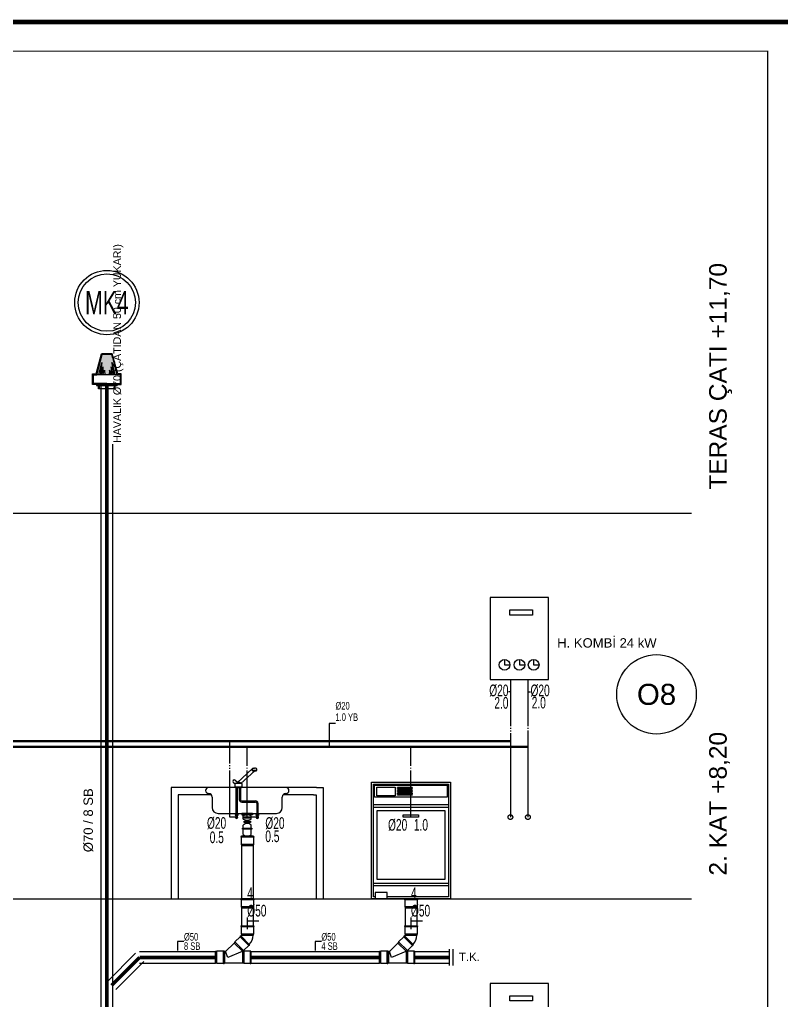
# Model space of a CAD drawing. Header units: centimetres. Extents: x -3952 to 26292, y -15092 to -10712.
# Drawn here: x 24015 to 24667, y -11787 to -10948 of the extents above; entities that cross this region are included whole.
import ezdxf
from ezdxf.enums import TextEntityAlignment as Align

# ---------------------------------------------------------------- set-up
doc = ezdxf.new("R2010")
doc.units = ezdxf.units.CM
for name, pattern in [('BASMA HATTI', [31, 25, -6]), ('PIS', [38, 30, -8]), ('SICAK', [4.6, 4, -0.15, 0.075, -0.15, 0.075, -0.15]), ('SOGUK', [4.375, 4, -0.15, 0.075, -0.15])]:
    doc.linetypes.add(name, pattern=pattern)
for name, color, linetype in [('MTY-CIHAZ', 135, 'Continuous'), ('MTY-KAT-ADI', 1, 'Continuous'), ('MTY-PAFTA', 7, 'Continuous'), ('MTY-PIS-SU-BORUSU', 6, 'PIS'), ('MTY-PISSU-CAP', 211, 'Continuous'), ('MTY-PISSU-KOLONNO', 211, 'Continuous'), ('MTY-PVC', 43, 'Continuous'), ('MTY-SEMA', 8, 'Continuous'), ('MTY-SICAKSU-BORU', 1, 'BASMA HATTI'), ('MTY-SOGUKSU-BORU', 5, 'Continuous'), ('MTY-TEFRIS', 15, 'Continuous'), ('MTY-TEMIZSU-CAP', 101, 'Continuous'), ('MTY-YUK-BIRIMI', 7, 'Continuous')]:
    doc.layers.add(name, color=color, linetype=linetype)
doc.layers.add('ROTAS-PAFTA-SINIRI', color=8, linetype='Continuous', plot=False)
doc.styles.add('ANOTATIVO', font='arial.ttf')
doc.styles.add('CAP', font='wturkce.SHX', dxfattribs={"width": 0.65})
doc.styles.add('MTY_CAP', font='wturkce.SHX', dxfattribs={"width": 0.65, "height": 20})
doc.styles.add('ROTAS', font='arial.ttf')

# ---------------------------------------------------------------- blocks, each defined once
blk = doc.blocks.new('ROTAS_PAFTA')
blk.add_lwpolyline([(0, 0), (1, 0), (1, 1), (0, 1)], close=True)
blk = doc.blocks.new('KOMBI1 KOLON')
at = {"layer": 'MTY-SICAKSU-BORU', "linetype": 'SICAK', "ltscale": 10}
for p in [(-15, 187.75), (-15, 135)]:
    blk.add_line(p, (-15, 70), dxfattribs=at)
blk.add_circle((-15, 70), 2, dxfattribs=at)
at = {"layer": 'MTY-SOGUKSU-BORU', "linetype": 'SOGUK', "ltscale": 10}
for p in [(0, 187.75), (0, 130)]:
    blk.add_line(p, (0, 70), dxfattribs=at)
blk.add_circle((0, 70), 2, dxfattribs=at)
at = {"layer": 'MTY-TEFRIS'}
for p, q in [((-19.97, 204.84), (-19.97, 200.22)), ((-7.25, 204.84), (-7.25, 200.22)), ((4.91, 204.84), (4.91, 200.22)), ((-19.97, 200.22), (-15.35, 200.22)), ((-7.25, 200.22), (-2.63, 200.22)), ((4.91, 200.22), (9.54, 200.22))]:
    blk.add_line(p, q, dxfattribs=at)
for points in [[(-32.4, 187.75), (17.6, 187.75), (17.6, 257.75), (-32.4, 257.75)], [(-15.48, 247.28), (3.88, 247.28), (3.88, 242.83), (-15.48, 242.83)]]:
    blk.add_lwpolyline(points, close=True, dxfattribs=at)
for centre in [(-19.97, 200.22), (-7.25, 200.22), (4.91, 200.22)]:
    blk.add_circle(centre, 4.62, dxfattribs=at)
at = {"layer": 'MTY-TEMIZSU-CAP', "color": 101}
for p, q in [((-15, 177.16), (-16.63, 177.16)), ((0, 177.16), (2.22, 177.16))]:
    blk.add_line(p, q, dxfattribs=at)
at = {"layer": 'MTY-TEMIZSU-CAP', "color": 101, "style": 'CAP', "width": 0.65}
blk.add_attdef('SCCP', text='', height=10, dxfattribs=at).set_placement((-16.63, 178.35), align=Align.MIDDLE_RIGHT)
blk.add_attdef('SOCP', text='', height=10, dxfattribs=at).set_placement((2.22, 178.34), align=Align.MIDDLE_LEFT)
at = {"layer": 'MTY-YUK-BIRIMI', "color": 101, "style": 'CAP', "width": 0.65}
blk.add_attdef('SC', text='', height=10, dxfattribs=at).set_placement((-16.63, 167.7), align=Align.MIDDLE_RIGHT)
blk.add_attdef('SO', text='', height=10, dxfattribs=at).set_placement((3.25, 167.91), align=Align.MIDDLE_LEFT)
blk = doc.blocks.new('EVIYE1 KOLON')
at = {"layer": 'MTY-PVC', "color": 43}
for p, q in [((-5.5, 53.32), (-5.5, 52.72)), ((-5.03, 53.32), (-5.5, 53.32)), ((-5.3, 52.72), (-5.5, 52.72)), ((5.3, 52.72), (-5.3, 52.72)), ((-5.3, 52.72), (-5.3, 46.46)), ((5, 53.32), (-5.03, 53.32)), ((5, 53.81), (-5, 53.81)), ((-5, 53.81), (-5, 53.32)), ((5.5, 53.32), (4.97, 53.32)), ((5, 53.81), (5, 53.32)), ((5.5, 52.72), (5.3, 52.72)), ((5.3, 52.72), (5.3, 46.46)), ((5.5, 53.32), (5.5, 52.72)), ((5.3, 46.46), (-5.3, 46.46)), ((-5.3, 46.46), (-5, 45.32)), ((5, 45.32), (-5, 45.32)), ((-5, 45.32), (-5, 0)), ((5.3, 46.46), (5, 45.32)), ((5, 45.32), (5, 0))]:
    blk.add_line(p, q, dxfattribs=at)
at = {"layer": 'MTY-SICAKSU-BORU', "linetype": 'SICAK', "ltscale": 10}
for p, q in [((-15, 69.92), (-15, 135)), ((-9.13, 69.92), (-15, 69.92))]:
    blk.add_line(p, q, dxfattribs=at)
at = {"layer": 'MTY-SOGUKSU-BORU', "linetype": 'SOGUK', "ltscale": 10}
for p, q in [((0, 70), (0, 130)), ((9.14, 69.92), (0, 70))]:
    blk.add_line(p, q, dxfattribs=at)
at = {"layer": 'MTY-TEFRIS', "color": 4}
for p, q in [((4.33, 111.2), (-8.43, 99.61)), ((6.58, 109.64), (-5.44, 98.72)), ((4.2, 109.98), (4.29, 110.82)), ((4.2, 109.98), (6.23, 109.98)), ((4.58, 109.98), (4.58, 109.64)), ((7.82, 109.98), (4.58, 109.98)), ((4.58, 109.64), (7.82, 109.64)), ((5.28, 111.72), (6.23, 111.72)), ((7.17, 111.72), (6.23, 111.72)), ((8.25, 109.98), (6.23, 109.98)), ((7.82, 109.64), (7.82, 109.98)), ((8.25, 109.98), (8.16, 110.82)), ((-11.94, 101.4), (-12.12, 101.2)), ((-8.36, 99.67), (-10.53, 101.52)), ((33.13, 95.2), (-33.13, 95.2)), ((-12.01, 99.79), (-10.45, 98.47)), ((-4.38, 98.72), (-10.45, 98.72)), ((-10.45, 95.77), (-10.45, 98.72)), ((-10.45, 95.77), (-4.38, 95.77)), ((-10, 95.77), (-10, 95.39)), ((-10, 95.39), (-4.8, 95.39)), ((-9.63, 95.39), (-9.63, 71.96)), ((-9.34, 98.78), (-9.41, 98.72)), ((-8.63, 95.39), (-8.63, 71.96)), ((-8.36, 99.62), (-7.41, 99.62)), ((-6.47, 99.62), (-7.41, 99.62)), ((-6.76, 95.39), (-6.76, 84.89)), ((-5.76, 95.39), (-5.76, 84.89)), ((-4.8, 95.39), (-4.8, 95.77)), ((-4.38, 95.77), (-4.38, 98.72)), ((-33.13, 90.2), (-33, 90.2)), ((-30, 87.2), (-30, 78.16)), ((-4.76, 83.89), (7.14, 83.89)), ((30, 78.16), (30, 87.2)), ((33.13, 90.2), (33, 90.2)), ((-4.76, 82.89), (7.14, 82.89)), ((8.14, 81.89), (8.14, 71.96)), ((9.14, 81.89), (9.14, 71.96)), ((-25, 73.16), (25, 73.16)), ((-10.38, 71.96), (-10.38, 71.58)), ((-9.13, 71.96), (-10.38, 71.96)), ((-10.38, 71.58), (-9.13, 71.58)), ((-9.63, 71.58), (-9.63, 69.92)), ((-9.63, 69.92), (-8.63, 69.92)), ((-9.13, 71.96), (-7.87, 71.96)), ((-7.87, 71.58), (-9.13, 71.58)), ((-8.63, 71.58), (-8.63, 69.92)), ((-7.87, 71.96), (-7.87, 71.58)), ((4.54, 73.16), (-4.54, 73.16)), ((-4.54, 73.16), (-4.54, 72.09)), ((-4.54, 72.09), (0, 72.09)), ((-3.49, 68.17), (-3.49, 71.17)), ((3.49, 70.09), (-3.49, 70.09)), ((3.49, 69.1), (-3.49, 69.1)), ((-1, 72.09), (-1, 71.78)), ((-1, 67.56), (-1, 66.46)), ((4.54, 72.09), (0, 72.09)), ((1, 72.09), (1, 71.78)), ((1, 67.56), (1, 66.46)), ((3.49, 68.17), (3.49, 71.17)), ((4.54, 73.16), (4.54, 72.09)), ((7.38, 71.96), (7.38, 71.58)), ((8.64, 71.96), (7.38, 71.96)), ((7.38, 71.58), (8.64, 71.58)), ((8.14, 71.58), (8.14, 69.92)), ((9.14, 69.92), (8.14, 69.92)), ((8.64, 71.96), (9.9, 71.96)), ((9.9, 71.58), (8.64, 71.58)), ((9.14, 71.58), (9.14, 69.92)), ((9.9, 71.96), (9.9, 71.58)), ((-3.95, 59.82), (-3.95, 60.41)), ((-3.95, 60.41), (3.82, 60.41)), ((3.82, 59.82), (-3.95, 59.82)), ((-3.49, 60.41), (-3.49, 63.23)), ((-3.49, 55.1), (-3.49, 59.82)), ((-2.75, 65.33), (-2.75, 66.46)), ((-2.75, 66.46), (2.86, 66.46)), ((2.86, 65.93), (-2.75, 65.93)), ((2.86, 65.33), (-2.75, 65.33)), ((-1, 65.33), (-1, 64.49)), ((1, 65.33), (1, 64.49)), ((2.86, 66.46), (2.86, 65.33)), ((3.49, 60.41), (3.49, 63.23)), ((3.49, 55.1), (3.49, 59.82)), ((3.82, 60.41), (3.82, 59.82))]:
    blk.add_line(p, q, dxfattribs=at)
at = {"layer": 'MTY-TEFRIS', "color": 2}
for p, q in [((-65, 95.2), (-65, 0)), ((59.11, 95.2), (-65, 95.2)), ((59.11, 95.2), (65, 95.2)), ((65, 95.2), (65, 0)), ((-59, 89.2), (-59, 0)), ((-30.76, 89.2), (-59, 89.2)), ((56.74, 89.2), (30.76, 89.2)), ((56.74, 89.2), (59, 89.2)), ((59, 89.2), (59, 0))]:
    blk.add_line(p, q, dxfattribs=at)
at = {"layer": 'MTY-TEFRIS', "color": 4}
for centre, radius, start, end in [((5.28, 110.72), 1, 90, 174.07007), ((7.17, 110.72), 1, 5.92993, 90), ((-11.36, 100.55), 1, 139.57371, 229.57371), ((-11.18, 100.76), 1, 49.57371, 139.57371), ((-33.13, 92.7), 2.5, 90, 270), ((-8.36, 98.62), 1, 90, 174.07007), ((-6.47, 98.62), 1, 5.92993, 90), ((33.13, 92.7), 2.5, 270, 90), ((-33, 87.2), 3, 0, 90), ((-4.76, 84.89), 2, 180, 270), ((-4.76, 84.89), 1, 180, 270), ((7.14, 81.89), 2, 0, 90), ((33, 87.2), 3, 90, 180), ((-25, 78.16), 5, 180, 270), ((7.14, 81.89), 1, 0, 90), ((25, 78.16), 5, 270, 0), ((-9.13, 69.92), 1, 119.88579, 60.11421), ((-9.13, 70), 0.506, 189.04535, 350.95465), ((0, 62.3), 9.53, 68.53271, 111.46729), ((0, 77.03), 9.53, 248.53271, 291.46729), ((8.64, 69.92), 1, 119.88579, 60.11421), ((8.64, 70), 0.506, 189.04535, 350.95465), ((0, 59.16), 5.35, 49.37058, 130.62942), ((0, 59.16), 5.35, 229.37058, 310.62942)]:
    blk.add_arc(centre, radius, start, end, dxfattribs=at)
at = {"layer": 'MTY-PISSU-CAP', "lineweight": -3, "ltscale": 100, "style": 'CAP', "width": 0.65}
blk.add_attdef('PSCP', text='', height=10, dxfattribs=at).set_placement((0, -10), align=Align.MIDDLE_LEFT)
at = {"layer": 'MTY-TEMIZSU-CAP', "color": 101, "style": 'CAP', "width": 0.65}
blk.add_attdef('SCCP', text='', height=10, dxfattribs=at).set_placement((-18, 65), align=Align.MIDDLE_RIGHT)
blk.add_attdef('SOCP', text='', height=10, dxfattribs=at).set_placement((15.46, 64.92), align=Align.MIDDLE_LEFT)
at = {"layer": 'MTY-YUK-BIRIMI', "color": 101, "style": 'CAP', "width": 0.65}
blk.add_attdef('SO', text='', height=10, dxfattribs=at).set_placement((15.46, 53.61), align=Align.MIDDLE_LEFT)
blk.add_attdef('SC', text='', height=10, dxfattribs=at).set_placement((-20, 52.74), align=Align.MIDDLE_RIGHT)
at = {"layer": 'MTY-YUK-BIRIMI', "color": 211, "lineweight": -3, "ltscale": 100, "style": 'CAP', "width": 0.65}
blk.add_attdef('PS', text='', height=10, dxfattribs=at).set_placement((0, 5), align=Align.MIDDLE_LEFT)
blk = doc.blocks.new('PVC CATAL SAG')
at = {"layer": 'MTY-PISSU-CAP', "lineweight": -3, "ltscale": 100}
for p, q in [((0, -15.84), (0, -25.84)), ((10, -18.89), (0, -18.89))]:
    blk.add_line(p, q, dxfattribs=at)
at = {"layer": 'MTY-PVC', "color": 43}
for p, q in [((-5.5, 0), (-5.5, -0.6)), ((5.5, 0), (-5.5, 0)), ((-5.3, -0.6), (-5.5, -0.6)), ((5.3, -0.6), (-5.3, -0.6)), ((-5.3, -0.6), (-5.3, -6.85)), ((5.3, -6.85), (-5.3, -6.85)), ((-5.3, -6.85), (-5, -7.99)), ((5, -7.99), (-5, -7.99)), ((-5, -7.99), (-5, -22.87)), ((5.3, -6.85), (5, -7.99)), ((5, -7.99), (5, -22.87)), ((5.5, -0.6), (5.3, -0.6)), ((5.3, -0.6), (5.3, -6.85)), ((5.5, 0), (5.5, -0.6)), ((-5.5, -23.03), (-5.5, -23.63)), ((-5.5, -23.03), (-4.97, -23.03)), ((-5.5, -23.63), (-5.3, -23.63)), ((-5.3, -23.63), (5.3, -23.63)), ((-5.3, -23.63), (-5.3, -29.88)), ((-5, -23.03), (5.03, -23.03)), ((5.03, -23.03), (5.5, -23.03)), ((5.3, -23.63), (5.5, -23.63)), ((5.3, -23.63), (5.3, -29.88)), ((5.5, -23.03), (5.5, -23.63)), ((-6.17, -32.27), (-10.59, -36.69)), ((-5.88, -31.7), (-6.31, -32.13)), ((-5.88, -31.7), (-6.31, -32.13)), ((-6.31, -32.13), (-6.17, -32.27)), ((-6.31, -32.13), (-6.17, -32.27)), ((-6.17, -32.27), (1.33, -39.76)), ((-5.88, -31.7), (-5.58, -32.01)), ((-5.88, -31.7), (-5.58, -32.01)), ((-5.29, -31.73), (-5.58, -32.01)), ((-5.58, -32.01), (1.54, -39.13)), ((-5.3, -29.88), (5.3, -29.88)), ((-5.3, -29.88), (-5, -31.02)), ((-5.29, -31.73), (1.78, -38.8)), ((-5, -31.02), (5, -31.02)), ((5.3, -29.88), (5, -31.02)), ((-11.15, -37.73), (-18.46, -45)), ((-10.59, -36.69), (-11.15, -37.73)), ((-11.15, -37.73), (-4.14, -44.75)), ((-10.59, -36.69), (-3.09, -44.18)), ((1.33, -39.76), (-3.09, -44.18)), ((1.33, -39.76), (1.47, -39.9)), ((1.33, -39.76), (1.47, -39.9)), ((1.89, -39.48), (1.47, -39.9)), ((1.89, -39.48), (1.47, -39.9)), ((1.78, -38.8), (1.5, -39.08)), ((1.5, -39.08), (1.89, -39.48)), ((1.5, -39.08), (1.89, -39.48)), ((-25.86, -44.7), (-27, -45)), ((-27, -55), (-27, -45)), ((-25.86, -55.3), (-25.86, -44.7)), ((-20.33, -44.7), (-25.86, -44.7)), ((-19.73, -44.5), (-20.33, -44.5)), ((-20.33, -44.7), (-20.33, -44.5)), ((-20.33, -55.3), (-20.33, -44.7)), ((-19.73, -45), (-19.73, -44.5)), ((-19.73, -55), (-19.73, -45)), ((-19.33, -45), (-19.73, -45)), ((-18.46, -45), (-19.33, -45)), ((-19.33, -45), (-19.33, -55)), ((-19.33, -45), (-19.33, -55)), ((-19.33, -55), (-19.33, -45)), ((-19.33, -45), (-19.33, -55)), ((-16.5, -50), (-18.46, -45)), ((-4.43, -45), (-16.5, -50)), ((-4.14, -44.75), (-4.43, -45)), ((-4.02, -45), (-4.42, -45)), ((-3.09, -44.18), (-4.14, -44.75)), ((-2.88, -44.7), (-4.02, -45)), ((-4.02, -45), (-4.02, -55)), ((2.4, -44.7), (-2.88, -44.7)), ((-2.88, -44.7), (-2.88, -55.3)), ((3, -44.5), (2.4, -44.5)), ((2.4, -44.5), (2.4, -44.7)), ((2.4, -44.7), (2.4, -55.3)), ((3, -44.5), (3, -45)), ((3, -45), (3, -55)), ((-25.86, -55.3), (-27, -55)), ((-20.33, -55.3), (-25.86, -55.3)), ((-20.33, -55.5), (-20.33, -55.3)), ((-19.73, -55.5), (-20.33, -55.5)), ((-19.73, -55.5), (-19.73, -55)), ((-19.33, -55), (-19.73, -55)), ((-4.02, -55), (-19.33, -55)), ((-2.88, -55.3), (-4.02, -55)), ((2.4, -55.3), (-2.88, -55.3)), ((2.4, -55.3), (2.4, -55.5)), ((3, -55.5), (2.4, -55.5)), ((3, -55), (3, -55.5))]:
    blk.add_line(p, q, dxfattribs=at)
for radius in [1, 11]:
    blk.add_arc((-6, -31.02), radius, 315, 0, dxfattribs=at)
blk = doc.blocks.new('BULASIK MAKINASI1 KOLON')
at = {"layer": 'MTY-SOGUKSU-BORU', "linetype": 'SOGUK', "ltscale": 10}
blk.add_line((0, 70), (0, 130), dxfattribs=at)
at = {"layer": 'MTY-TEFRIS', "color": 4}
for p, q in [((-32.01, 80.72), (32.01, 80.72)), ((-32.01, 78.63), (32.01, 78.63)), ((-32.01, 13.53), (32.01, 13.53)), ((-32.01, 11.44), (32.01, 11.44))]:
    blk.add_line(p, q, dxfattribs=at)
for points in [[(-33.81, 100), (33.81, 100), (33.81, 0), (-33.81, 0)], [(-20.26, 5.42), (-30.48, 5.42), (-30.48, 0), (-20.26, 0)]]:
    blk.add_lwpolyline(points, close=True, dxfattribs=at)
blk.add_lwpolyline([(-30.48, 1.8), (-32.01, 1.8), (-32.01, 98.2), (32.01, 98.2), (32.01, 1.8), (-20.26, 1.8)], dxfattribs=at)
at = {"layer": 'MTY-TEFRIS', "color": 2}
for points in [[(-31.19, 97.28), (30.96, 97.28), (30.96, 87.1), (-31.19, 87.1)], [(-29.31, 95.74), (-13.38, 95.74), (-13.38, 88.32), (-29.31, 88.32)], [(-11.61, 95.74), (0.92, 95.74), (0.92, 95.26), (-11.61, 95.26)], [(-11.61, 94.44), (0.92, 94.44), (0.92, 93.96), (-11.61, 93.96)], [(-11.61, 93.13), (0.92, 93.13), (0.92, 92.66), (-11.61, 92.66)], [(-11.61, 91.83), (0.92, 91.83), (0.92, 91.35), (-11.61, 91.35)], [(-11.61, 90.52), (0.92, 90.52), (0.92, 90.05), (-11.61, 90.05)], [(-11.61, 89.22), (0.92, 89.22), (0.92, 88.74), (-11.61, 88.74)], [(-29.02, 75.63), (29.02, 75.63), (29.02, 16.53), (-29.02, 16.53)], [(-6.53, 71.95), (6.53, 71.95), (6.53, 69.94), (-6.53, 69.94)]]:
    blk.add_lwpolyline(points, close=True, dxfattribs=at)
at = {"layer": 'MTY-PISSU-CAP', "lineweight": -3, "ltscale": 100, "style": 'CAP', "width": 0.65}
blk.add_attdef('PSCP', text='', height=10, dxfattribs=at).set_placement((0, -10), align=Align.MIDDLE_LEFT)
at = {"layer": 'MTY-TEMIZSU-CAP', "color": 101, "style": 'CAP', "width": 0.65}
blk.add_attdef('SOCP', text='', height=10, dxfattribs=at).set_placement((-3.17, 63.4), align=Align.MIDDLE_RIGHT)
at = {"layer": 'MTY-YUK-BIRIMI', "color": 101, "style": 'CAP', "width": 0.65}
blk.add_attdef('SO', text='', height=10, dxfattribs=at).set_placement((2.5, 63.4), align=Align.MIDDLE_LEFT)
at = {"layer": 'MTY-YUK-BIRIMI', "color": 211, "lineweight": -3, "ltscale": 100, "style": 'CAP', "width": 0.65}
blk.add_attdef('PS', text='', height=10, dxfattribs=at).set_placement((0, 5), align=Align.MIDDLE_LEFT)
blk = doc.blocks.new('MTY-PIS SU CAP SB')
at = {"layer": 'MTY-PISSU-CAP'}
for p, q in [((0.83, 1.17), (0, 1.17)), ((0, 1.17), (0, 0))]:
    blk.add_line(p, q, dxfattribs=at)
at = {"layer": 'MTY-PISSU-CAP', "style": 'MTY_CAP', "width": 0.65}
blk.add_attdef('PSCP_001', (0.83, 1.29), '', height=1, dxfattribs=at)
at = {"layer": 'MTY-YUK-BIRIMI', "color": 211, "style": 'MTY_CAP', "width": 0.65}
blk.add_attdef('PS_001', (0.83, 0.07), '', height=1, dxfattribs=at)
blk = doc.blocks.new('MTY-TEMIZ SU CAP MB')
at = {"layer": 'MTY-TEMIZSU-CAP'}
for p, q in [((0.83, 3.1), (0, 3.1)), ((0, 3.1), (0, 0))]:
    blk.add_line(p, q, dxfattribs=at)
at = {"layer": 'MTY-TEMIZSU-CAP', "style": 'MTY_CAP', "width": 0.65}
for tag, p in [('SOCP_001', (0.83, 4.92)), ('SCCP_001', (0.83, 1.92))]:
    blk.add_attdef(tag, p, '', height=1, dxfattribs=at)
at = {"layer": 'MTY-YUK-BIRIMI', "color": 101, "style": 'MTY_CAP', "width": 0.65}
for tag, p in [('SO_001', (0.83, 3.42)), ('SC_001', (0.83, 0.42))]:
    blk.add_attdef(tag, p, '', height=1, dxfattribs=at)
blk = doc.blocks.new('MTY-KOLON HAVALIK SAPKASI')
at = {"layer": 'MTY-PVC'}
h = blk.add_hatch(color=43, dxfattribs=at)
h.paths.add_polyline_path([(0, 15.94), (-2.56, 15.94), (-5.44, 5.17), (-4.4, 5.17), (-2.66, 11.76), (-3.57, 5.17), (-2.96, 5.17), (-2.21, 9.35), (-2.13, 5.2), (-1.3, 7.69), (-1.15, 5.17), (0, 5.17)])
h.paths.add_polyline_path([(2.56, 15.94), (0, 15.94), (0, 5.17), (1.15, 5.17), (1.3, 7.69), (2.13, 5.2), (2.21, 9.35), (2.96, 5.17), (3.57, 5.17), (2.66, 11.76), (4.4, 5.17), (5.44, 5.17)])
at = {"layer": 'MTY-PVC', "color": 43}
for p, q in [((-5.76, 5.64), (-2.88, 16.41)), ((-5.44, 5.17), (-2.56, 15.94)), ((2.88, 16.41), (-2.88, 16.41)), ((2.56, 15.94), (-2.56, 15.94)), ((5.44, 5.17), (2.56, 15.94)), ((5.76, 5.64), (2.88, 16.41)), ((-4.4, 5.17), (-2.66, 11.76)), ((-2.66, 11.76), (-3.57, 5.17)), ((4.4, 5.17), (2.66, 11.76)), ((2.66, 11.76), (3.57, 5.17)), ((-7.69, 5.64), (-5.76, 5.64)), ((-7.69, 0), (-7.69, 5.64)), ((-2.96, 5.17), (-2.21, 9.35)), ((-2.21, 9.35), (-2.13, 5.17)), ((-2.14, 5.17), (-1.3, 7.69)), ((-1.3, 7.69), (-1.15, 5.17)), ((1.3, 7.69), (1.15, 5.17)), ((2.14, 5.17), (1.3, 7.69)), ((2.21, 9.35), (2.13, 5.17)), ((2.96, 5.17), (2.21, 9.35)), ((7.69, 5.64), (5.76, 5.64)), ((7.69, 0), (7.69, 5.64)), ((-5.44, 0), (-7.69, 0)), ((-7.22, 0.47), (-7.22, 5.17)), ((-7.22, 5.17), (-5.44, 5.17)), ((0, 0.47), (-7.22, 0.47)), ((-5.5, 0), (-5.5, -0.6)), ((-5.5, 0), (-5, 0)), ((5.44, 5.17), (-5.44, 5.17)), ((5.44, 0), (-5.44, 0)), ((-5, 0), (5, 0)), ((-4.5, -2.26), (-4.5, 0)), ((-4.03, -2.26), (-4.03, 0)), ((0, 0.47), (7.22, 0.47)), ((4.03, -2.26), (4.03, 0)), ((4.5, -2.26), (4.5, 0)), ((5, 0), (5.5, 0)), ((7.22, 5.17), (5.44, 5.17)), ((5.44, 0), (7.69, 0)), ((5.5, 0), (5.5, -0.6)), ((7.22, 0.47), (7.22, 5.17)), ((-5.5, -0.6), (-5.3, -0.6)), ((-5.3, -0.6), (5.3, -0.6)), ((4.5, -2.26), (-4.5, -2.26)), ((5.3, -0.6), (5.5, -0.6))]:
    blk.add_line(p, q, dxfattribs=at)
blk = doc.blocks.new('MTY-PIS SU KOLON NO')
at = {"layer": 'MTY-PISSU-KOLONNO', "linetype": 'Continuous', "ltscale": 100}
blk.add_circle((0, 0), 27.5, dxfattribs=at)
at = {"layer": 'MTY-PISSU-KOLONNO', "color": 7, "linetype": 'Continuous', "ltscale": 100}
blk.add_circle((0, 0), 24.5, dxfattribs=at)
at = {"style": 'ANOTATIVO', "width": 0.65}
blk.add_attdef('K', text='', height=20, dxfattribs=at).set_placement((0, 0), align=Align.MIDDLE_CENTER)

msp = doc.modelspace()

# ---------------------------------------------------------------- linework, layer by layer
at = {"layer": 'MTY-PAFTA'}
for points, const_width in [([(19000, -12900), (24680, -12900), (24680, -10950), (19000, -10950)], 4), ([(19025, -12875), (24655, -12875), (24655, -10975), (19025, -10975)], 1)]:
    msp.add_lwpolyline(points, close=True, dxfattribs=dict(at, const_width=const_width))
at = {"layer": 'MTY-PIS-SU-BORUSU', "const_width": 3}
for points in [[(24090, -12490.5), (24090, -11260)], [(24118, -11750), (24094, -11774)], [(24118, -11750), (24183, -11750)], [(24213, -11750), (24323, -11750)], [(24353, -11750), (24383, -11750)]]:
    msp.add_lwpolyline(points, dxfattribs=at)
at = {"layer": 'MTY-PISSU-KOLONNO'}
msp.add_circle((24560, -11525), 34, dxfattribs=at)
at = {"layer": 'MTY-PVC'}
for p, q in [((24085, -12490.5), (24085, -11260)), ((24095, -12490.5), (24095, -11260)), ((24114.46, -11746.46), (24090.46, -11770.46)), ((24118, -11745), (24183, -11745)), ((24213, -11745), (24323, -11745)), ((24353, -11745), (24383, -11745)), ((24383, -11757), (24383, -11743)), ((24386, -11757), (24386, -11743)), ((24121.54, -11753.54), (24097.54, -11777.54)), ((24118, -11755), (24183, -11755)), ((24213, -11755), (24323, -11755)), ((24353, -11755), (24383, -11755))]:
    msp.add_line(p, q, dxfattribs=at)
at = {"layer": 'MTY-SEMA'}
for points in [[(19040, -11370), (24590, -11370)], [(19040, -11700), (24590, -11700)]]:
    msp.add_lwpolyline(points, dxfattribs=at)
at = {"layer": 'MTY-SICAKSU-BORU', "const_width": 2}
msp.add_lwpolyline([(24435, -11565), (23595, -11565)], dxfattribs=at)
at = {"layer": 'MTY-SOGUKSU-BORU', "const_width": 2}
msp.add_lwpolyline([(23490, -11570), (24450, -11570)], dxfattribs=at)

# ---------------------------------------------------------------- block references
at = {"layer": 'MTY-TEFRIS'}
for name, p, values in [('KOMBI1 KOLON', (24450, -11700), {'SO': '2.0', 'SOCP': 'Ø20', 'SC': '2.0', 'SCCP': 'Ø20'}), ('EVIYE1 KOLON', (24210, -11700), {'SO': '0.5', 'SOCP': 'Ø20', 'SC': '0.5', 'SCCP': 'Ø20', 'PSCP': 'Ø50', 'PS': '4'}), ('BULASIK MAKINASI1 KOLON', (24350, -11700), {'SO': '1.0', 'SOCP': 'Ø20', 'PSCP': 'Ø50', 'PS': '4'}), ('KOMBI1 KOLON', (24450, -12030), {'SO': '2.0', 'SOCP': 'Ø20', 'SC': '2.0', 'SCCP': 'Ø20'})]:
    msp.add_blockref(name, p, dxfattribs=at).add_auto_attribs(values)
ref = msp.add_blockref('MTY-TEMIZ SU CAP MB', (24280, -11570), dxfattribs=dict(at, xscale=6.5, yscale=6.5))
ref.add_attrib('SO_001', '1.0 YB', (24285.42, -11547.79), dxfattribs={"layer": 'MTY-YUK-BIRIMI', "color": 101, "height": 6.5, "style": 'MTY_CAP', "width": 0.65})
ref.add_attrib('SOCP_001', 'Ø20', (24285.42, -11538.04), dxfattribs={"layer": 'MTY-TEMIZSU-CAP', "height": 6.5, "style": 'MTY_CAP', "width": 0.65})
for p in [(24210, -11700), (24350, -11700)]:
    msp.add_blockref('PVC CATAL SAG', p, dxfattribs=at)
at = {"layer": 'MTY-TEFRIS', "xscale": 6.5, "yscale": 6.5}
for p, values in [((24150.5, -11744), {'PSCP_001': 'Ø50', 'PS_001': '8 SB'}), ((24268, -11744), {'PSCP_001': 'Ø50', 'PS_001': '4 SB'})]:
    msp.add_blockref('MTY-PIS SU CAP SB', p, dxfattribs=at).add_auto_attribs(values)
at = {"layer": 'ROTAS-PAFTA-SINIRI', "xscale": 5680, "yscale": 1950}
msp.add_blockref('ROTAS_PAFTA', (19000, -12900), dxfattribs=at)

# ---------------------------------------------------------------- texts
at = {"layer": 'MTY-CIHAZ', "style": 'ROTAS'}
msp.add_text('H. KOMBİ 24 kW', height=8, dxfattribs=at).set_placement((24475, -11485))
at = {"layer": 'MTY-KAT-ADI', "style": 'ROTAS'}
for s, p in [('TERAS ÇATI +11,70', (24620, -11350)), ('2. KAT +8,20', (24620, -11680))]:
    msp.add_text(s, height=15, rotation=90, dxfattribs=at).set_placement(p)
at = {"layer": 'MTY-PISSU-CAP', "style": 'ROTAS'}
msp.add_text('Ø70 / 8 SB', height=8, rotation=90, dxfattribs=at).set_placement((24078, -11660))
msp.add_text('T.K.', height=7, dxfattribs=at).set_placement((24391, -11753))
at = {"layer": 'MTY-PISSU-KOLONNO', "style": 'ROTAS'}
msp.add_text('O8', height=18, dxfattribs=at).set_placement((24560, -11525), align=Align.MIDDLE_CENTER)

# ---------------------------------------------------------------- next in the draw order: wipeouts: each hides what was drawn before it
msp.add_wipeout([(24103, -11171.98), (24103, -11311), (24094.5, -11311), (24094.5, -11171.98)])

# ---------------------------------------------------------------- next in the draw order: block references
at = {"layer": 'MTY-PISSU-KOLONNO'}
ref = msp.add_blockref('MTY-PIS SU KOLON NO', (24090, -11190), dxfattribs=at)
ref.add_attrib('K', 'MK4', dxfattribs={"height": 20, "style": 'ANOTATIVO', "width": 0.65}).set_placement((24090, -11190), align=Align.MIDDLE_CENTER)
at = {"layer": 'MTY-TEFRIS', "xscale": 1.6, "yscale": 1.6}
msp.add_blockref('MTY-KOLON HAVALIK SAPKASI', (24090, -11260), dxfattribs=at)

# ---------------------------------------------------------------- next in the draw order: texts
at = {"layer": 'MTY-PISSU-CAP', "style": 'ROTAS'}
msp.add_text('HAVALIK Ø70 (ÇATIDAN 50 cm YUKARI)', height=6.5, rotation=90, dxfattribs=at).set_placement((24102, -11310))

doc.saveas('drawing.dxf')
